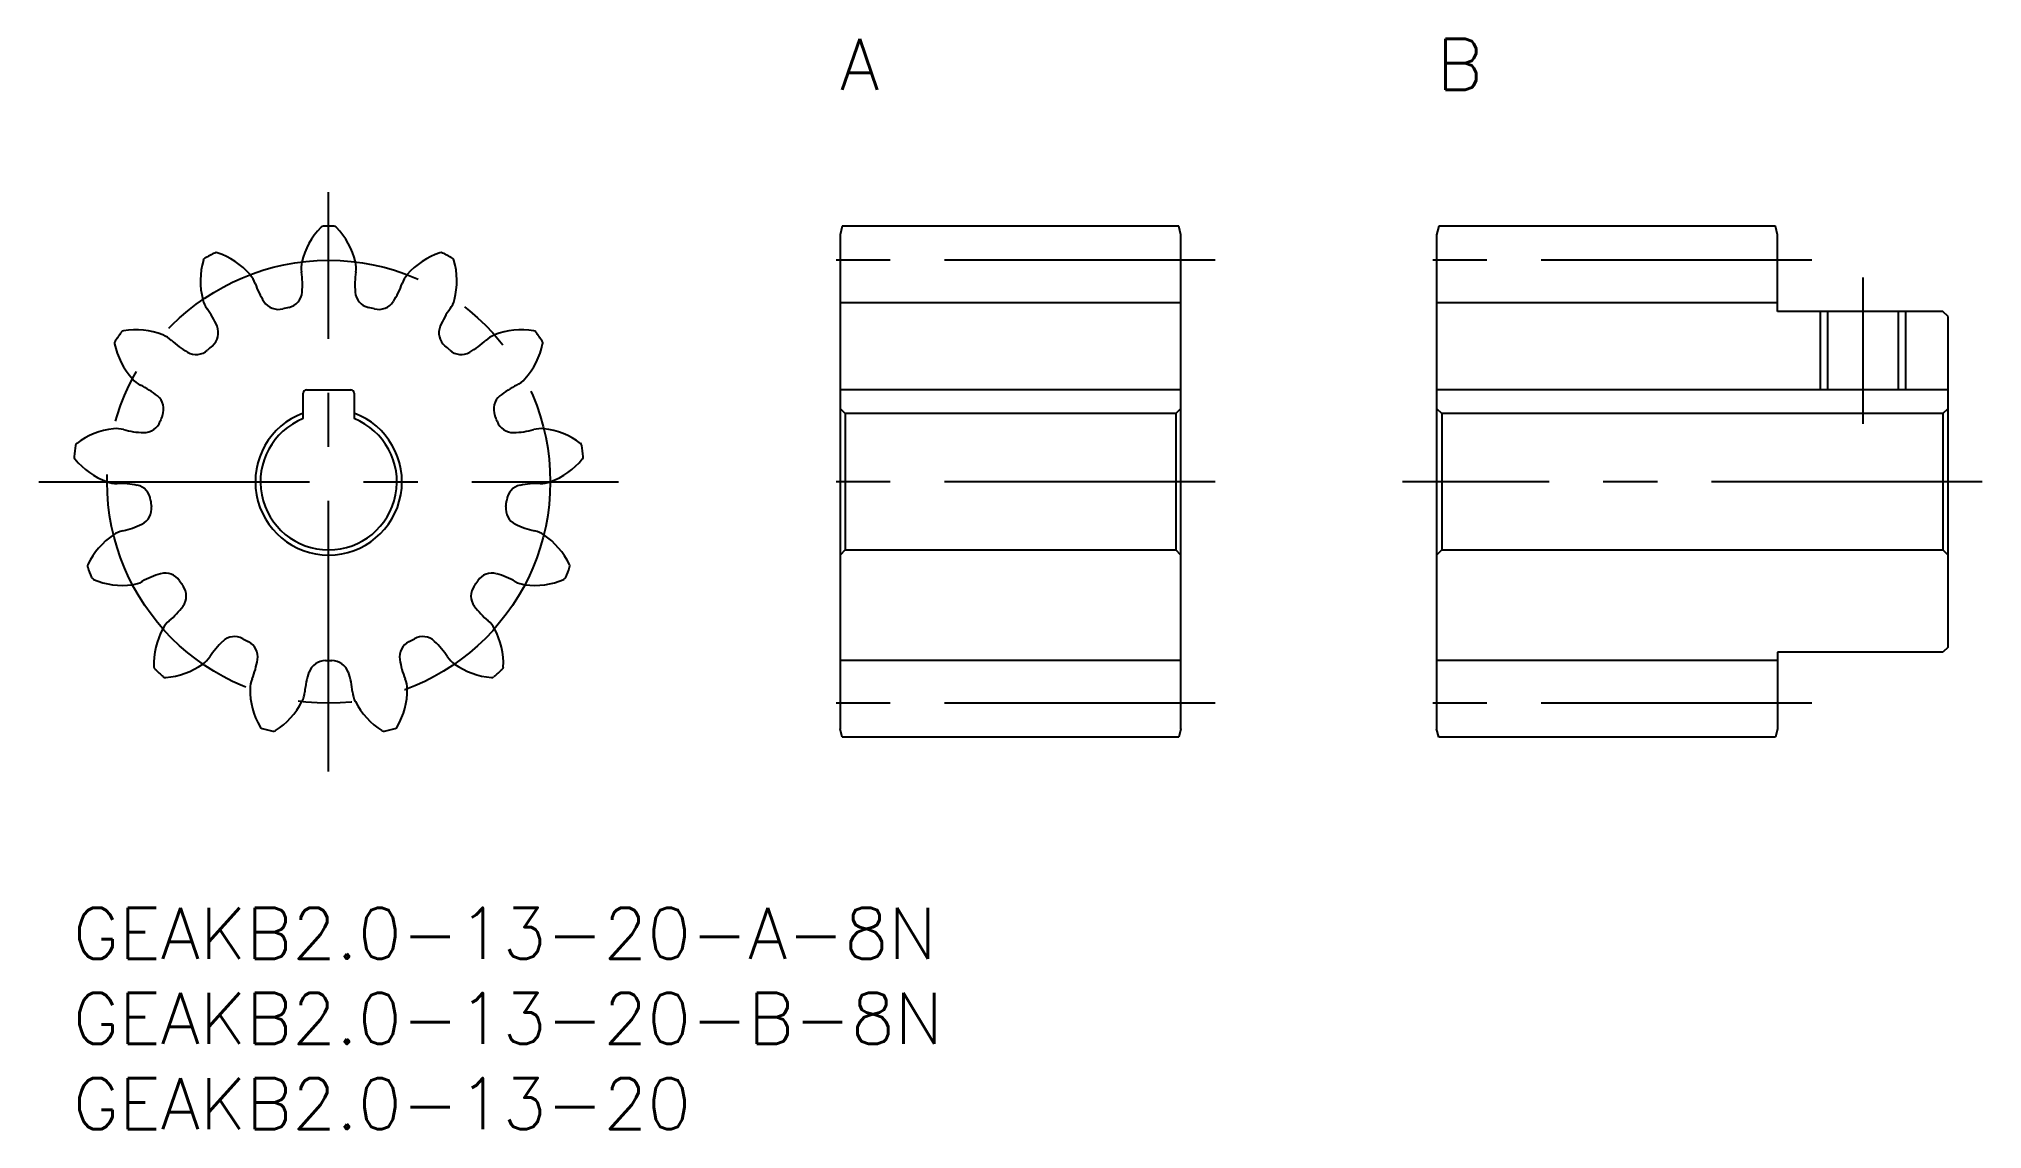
# Model space of a CAD drawing. Extents: x -2 to 112, y -13 to 51.
import ezdxf

# ---------------------------------------------------------------- set-up
doc = ezdxf.new("R2010")
doc.units = 0
doc.header["$LTSCALE"] = 0.5
doc.linetypes.add('CENTER', pattern=[50.8, 31.75, -6.35, 6.35, -6.35])
for name, color, linetype in [('MSM_CENTER', 1, 'CENTER'), ('MSM_CONTINUOUS', 7, 'CONTINUOUS'), ('MSM_NARROW', 5, 'CONTINUOUS'), ('MSM_PART_NUMBER', 7, 'CONTINUOUS')]:
    doc.layers.add(name, color=color, linetype=linetype)
doc.styles.get("Standard").update_dxf_attribs({"font": 'txt.shx', "height": 1, "bigfont": 'bigfont.shx'})

# ---------------------------------------------------------------- blocks, each defined once
blk = doc.blocks.new('*U3')
at = {"layer": 'MSM_PART_NUMBER'}
blk.add_text('GEAKB2.0-13-20-B-8N', height=3, dxfattribs=at).set_placement((0, -8))
blk = doc.blocks.new('*U4')
at = {"layer": 'MSM_PART_NUMBER'}
blk.add_text('GEAKB2.0-13-20-A-8N', height=3, dxfattribs=at).set_placement((0, -3))
blk = doc.blocks.new('*U5')
at = {"layer": 'MSM_PART_NUMBER'}
blk.add_text('GEAKB2.0-13-20', height=3, dxfattribs=at).set_placement((0, -13))
blk = doc.blocks.new('*U6')
at = {"layer": 'MSM_PART_NUMBER'}
blk.add_text('A', height=3, dxfattribs=at).set_placement((45, 48))
blk = doc.blocks.new('*U7')
at = {"layer": 'MSM_PART_NUMBER'}
blk.add_text('B', height=3, dxfattribs=at).set_placement((80, 48))

msp = doc.modelspace()

# ---------------------------------------------------------------- linework, layer by layer
at = {"layer": 'MSM_CENTER'}
for p, q in [((15, 8), (15, 42)), ((67, 38), (43, 38)), ((102, 38), (78, 38)), ((105, 37), (105, 28.4)), ((-2, 25), (32, 25)), ((67, 25), (43, 25)), ((112, 25), (78, 25)), ((67, 12), (43, 12)), ((102, 12), (78, 12))]:
    msp.add_line(p, q, dxfattribs=at)
msp.add_circle((15, 25), 13, dxfattribs=at)
at = {"layer": 'MSM_CONTINUOUS'}
for p, q in [((45.13, 40), (45, 39.5)), ((64.87, 40), (45.13, 40)), ((65, 39.5), (64.87, 40)), ((80.13, 40), (80, 39.5)), ((99.87, 40), (80.13, 40)), ((100, 39.5), (99.87, 40)), ((45, 39.5), (45, 10.5)), ((65, 10.5), (65, 39.5)), ((80, 39.5), (80, 10.5)), ((100, 35), (100, 39.5)), ((65, 35.5), (45, 35.5)), ((100, 35.5), (80, 35.5)), ((109.7, 35), (100, 35)), ((102.93, 35), (102.93, 30.4)), ((107.07, 35), (107.07, 30.4)), ((110, 34.7), (109.7, 35)), ((110, 15.3), (110, 34.7)), ((13.5, 28.71), (13.5, 30.2)), ((13.7, 30.4), (16.3, 30.4)), ((16.5, 30.2), (16.5, 28.71)), ((65, 30.4), (45, 30.4)), ((110, 30.4), (80, 30.4)), ((45, 29.3), (45.3, 29)), ((45.3, 29), (45.3, 21)), ((64.7, 29), (45.3, 29)), ((64.7, 29), (65, 29.3)), ((64.7, 29), (64.7, 21)), ((80, 29.3), (80.3, 29)), ((80.3, 29), (80.3, 21)), ((109.7, 29), (80.3, 29)), ((109.7, 29), (110, 29.3)), ((109.7, 29), (109.7, 21)), ((45.3, 21), (45, 20.7)), ((45.3, 21), (64.7, 21)), ((65, 20.7), (64.7, 21)), ((80.3, 21), (80, 20.7)), ((80.3, 21), (109.7, 21)), ((110, 20.7), (109.7, 21)), ((109.7, 15), (100, 15)), ((100, 15), (100, 10.5)), ((110, 15.3), (109.7, 15)), ((65, 14.5), (45, 14.5)), ((100, 14.5), (80, 14.5)), ((45.13, 10), (45, 10.5)), ((65, 10.5), (64.87, 10)), ((80.13, 10), (80, 10.5)), ((100, 10.5), (99.87, 10)), ((64.87, 10), (45.13, 10)), ((99.87, 10), (80.13, 10))]:
    msp.add_line(p, q, dxfattribs=at)
for centre, radius, start, end in [((17.65, 36.92), 4.33, 135.9893, 166.9231), ((14.68, 39.8), 0.2, 91.2341, 135.9894), ((15, 25), 15, 88.7659, 91.2341), ((15.32, 39.8), 0.2, 44.0107, 88.7659), ((12.35, 36.92), 4.33, 13.0769, 44.0107), ((11.81, 36.79), 4.33, 163.6817, 194.6154), ((7.84, 37.95), 0.2, 118.9264, 163.6817), ((15, 25), 15, 116.4582, 118.9264), ((8.41, 38.25), 0.2, 71.703, 116.4582), ((7.11, 34.33), 4.33, 40.7692, 71.703), ((15, 37.54), 1.61, 166.9231, 188.2317), ((15, 37.54), 1.61, 351.7683, 13.0769), ((22.89, 34.33), 4.33, 108.297, 139.2308), ((21.59, 38.25), 0.2, 63.5418, 108.2971), ((15, 25), 15, 61.0736, 63.5418), ((22.16, 37.95), 0.2, 16.3183, 61.0736), ((18.19, 36.79), 4.33, 345.3846, 16.3183), ((9.17, 36.1), 1.61, 19.4606, 40.7692), ((15.59, 38.37), 5.2, 199.4606, 212.5197), ((8.26, 36.57), 5.2, 355.1726, 8.2317), ((21.74, 36.57), 5.2, 171.7683, 184.8274), ((14.41, 38.37), 5.2, 327.4803, 340.5394), ((20.83, 36.1), 1.61, 139.2308, 160.5394), ((9.17, 36.1), 1.61, 194.6154, 215.924), ((12.05, 36.12), 1, 212.5197, 284.8635), ((12.45, 36.21), 1, 282.8288, 355.1726), ((17.55, 36.21), 1, 184.8274, 257.1712), ((17.95, 36.12), 1, 255.1365, 327.4803), ((20.83, 36.1), 1.61, 324.076, 345.3846), ((3.66, 32.11), 5.2, 22.8649, 35.924), ((15, 25), 10.5, 102.8288, 104.8635), ((15, 25), 10.5, 75.1365, 77.1712), ((26.34, 32.11), 5.2, 144.076, 157.1351), ((2.64, 33.14), 0.2, 146.6187, 191.374), ((6.69, 33.96), 4.33, 191.374, 222.3077), ((15, 25), 15, 144.1505, 146.6187), ((3, 33.67), 0.2, 99.3953, 144.1505), ((3.68, 29.59), 4.33, 68.4615, 99.3953), ((4.68, 32.12), 1.61, 47.1529, 68.4615), ((9.31, 37.12), 5.2, 227.1529, 240.2121), ((7.53, 33.74), 1, 310.5211, 22.8649), ((22.47, 33.74), 1, 157.1351, 229.4789), ((20.69, 37.12), 5.2, 299.7879, 312.8471), ((25.32, 32.12), 1.61, 111.5385, 132.8471), ((26.32, 29.59), 4.33, 80.6047, 111.5385), ((23.31, 33.96), 4.33, 317.6923, 348.626), ((27, 33.67), 0.2, 35.8495, 80.6047), ((15, 25), 15, 33.3813, 35.8495), ((27.36, 33.14), 0.2, 348.626, 33.3813), ((7.22, 33.47), 1, 240.2121, 312.5558), ((15, 25), 10.5, 130.5211, 132.5558), ((15, 25), 10.5, 47.4442, 49.4789), ((22.78, 33.47), 1, 227.4442, 299.7879), ((4.68, 32.12), 1.61, 222.3077, 243.6163), ((25.32, 32.12), 1.61, 296.3837, 317.6923), ((1.65, 26.02), 5.2, 50.5572, 63.6163), ((4.32, 29.27), 1, 338.2134, 50.5572), ((13.7, 30.2), 0.2, 90, 180), ((16.3, 30.2), 0.2, 0, 90), ((25.68, 29.27), 1, 129.4428, 201.7866), ((28.35, 26.02), 5.2, 116.3837, 129.4428), ((4.18, 28.89), 1, 267.9044, 340.2481), ((15, 25), 10.5, 158.2134, 160.2481), ((15, 25), 4.3, 110.4162, 69.5838), ((15, 25), 4, 112.0243, 67.9757), ((15, 25), 10.5, 19.7519, 21.7866), ((25.82, 28.89), 1, 199.7519, 272.0956), ((2.84, 23.8), 4.33, 96.1538, 127.0876), ((2.55, 26.51), 1.61, 74.8452, 96.1539), ((4.33, 33.08), 5.2, 254.8452, 267.9044), ((25.67, 33.08), 5.2, 272.0956, 285.1548), ((27.45, 26.51), 1.61, 83.8461, 105.1548), ((27.16, 23.8), 4.33, 52.9124, 83.8462), ((15, 25), 15, 171.8428, 174.311), ((0.27, 26.47), 0.2, 174.311, 219.0663), ((3.48, 29.07), 4.33, 219.0663, 250), ((0.35, 27.1), 0.2, 127.0876, 171.8428), ((26.52, 29.07), 4.33, 290, 320.9337), ((29.65, 27.1), 0.2, 8.1572, 52.9124), ((15, 25), 15, 5.689, 8.1572), ((29.73, 26.47), 0.2, 320.9338, 5.689), ((2.55, 26.51), 1.61, 250, 271.3086), ((2.71, 19.7), 5.2, 78.2495, 91.3086), ((3.56, 23.82), 1, 5.9057, 78.2495), ((26.44, 23.82), 1, 101.7505, 174.0943), ((27.29, 19.7), 5.2, 88.6914, 101.7505), ((27.45, 26.51), 1.61, 268.6914, 290), ((3.61, 23.41), 1, 295.5967, 7.9404), ((15, 25), 10.5, 185.9057, 187.9404), ((26.39, 23.41), 1, 172.0596, 244.4033), ((15, 25), 10.5, 352.0596, 354.0943), ((4.79, 18.29), 4.33, 123.8462, 154.7799), ((3.27, 20.55), 1.61, 102.5375, 123.8462), ((1.8, 27.2), 5.2, 282.5375, 295.5967), ((28.2, 27.2), 5.2, 244.4033, 257.4625), ((26.73, 20.55), 1.61, 56.1538, 77.4625), ((25.21, 18.29), 4.33, 25.2201, 56.1538), ((1.05, 20.05), 0.2, 154.7799, 199.5351), ((15, 25), 15, 199.5351, 202.0033), ((1.28, 19.46), 0.2, 202.0033, 246.7586), ((6.57, 14.6), 5.2, 105.9418, 119.0009), ((5.42, 18.64), 1, 33.598, 105.9418), ((24.58, 18.64), 1, 74.0582, 146.402), ((23.43, 14.6), 5.2, 60.9991, 74.0582), ((28.72, 19.46), 0.2, 293.2414, 337.9967), ((15, 25), 15, 337.9967, 340.4649), ((28.95, 20.05), 0.2, 340.4649, 25.2201), ((2.91, 23.25), 4.33, 246.7586, 277.6923), ((3.27, 20.55), 1.61, 277.6923, 299.0009), ((15, 25), 10.5, 213.598, 215.6327), ((5.65, 18.3), 1, 323.289, 35.6327), ((24.35, 18.3), 1, 144.3673, 216.711), ((15, 25), 10.5, 324.3673, 326.402), ((26.73, 20.55), 1.61, 240.9991, 262.3077), ((27.09, 23.25), 4.33, 262.3077, 293.2414), ((2.29, 20.81), 5.2, 310.2298, 323.289), ((27.71, 20.81), 5.2, 216.711, 229.7702), ((9.08, 14.31), 4.33, 151.5385, 182.4722), ((6.68, 15.61), 1.61, 130.2298, 151.5385), ((23.32, 15.61), 1.61, 28.4615, 49.7702), ((20.92, 14.31), 4.33, 357.5278, 28.4615), ((12.37, 11.87), 5.2, 133.6341, 146.6933), ((9.48, 14.91), 1, 61.2903, 133.6341), ((15, 25), 10.5, 241.2903, 243.325), ((9.84, 14.72), 1, 350.9813, 63.325), ((20.16, 14.72), 1, 116.675, 189.0187), ((15, 25), 10.5, 296.675, 298.7097), ((20.52, 14.91), 1, 46.3659, 118.7097), ((17.63, 11.87), 5.2, 33.3067, 46.3659), ((4.95, 14.14), 0.2, 182.4722, 227.2274), ((15, 25), 15, 227.2274, 229.6956), ((5.11, 17.83), 4.33, 274.4509, 305.3846), ((6.68, 15.61), 1.61, 305.3846, 326.6932), ((5.69, 15.38), 5.2, 337.9221, 350.9813), ((18.77, 12.16), 5.2, 161.3264, 174.3856), ((14.8, 13.5), 1, 88.9826, 161.3264), ((15, 25), 10.5, 268.9826, 271.0174), ((15.2, 13.5), 1, 18.6736, 91.0174), ((11.23, 12.16), 5.2, 5.6144, 18.6736), ((24.31, 15.38), 5.2, 189.0187, 202.0779), ((23.32, 15.61), 1.61, 213.3068, 234.6154), ((24.89, 17.83), 4.33, 234.6154, 265.5491), ((15, 25), 15, 310.3044, 312.7726), ((25.05, 14.14), 0.2, 312.7726, 357.5278), ((5.43, 13.71), 0.2, 229.6956, 274.4509), ((12, 12.82), 1.61, 157.9221, 179.2308), ((14.72, 12.79), 4.33, 179.2308, 210.1645), ((12, 12.82), 1.61, 333.0769, 354.3856), ((18, 12.82), 1.61, 185.6144, 206.9231), ((15.28, 12.79), 4.33, 329.8355, 0.7692), ((18, 12.82), 1.61, 0.7692, 22.0779), ((24.57, 13.71), 0.2, 265.5491, 310.3044), ((9.57, 14.06), 4.33, 302.1432, 333.0769), ((20.43, 14.06), 4.33, 206.9231, 237.8568), ((11.15, 10.71), 0.2, 210.1645, 254.9197), ((15, 25), 15, 254.9197, 257.388), ((11.77, 10.56), 0.2, 257.388, 302.1432), ((18.23, 10.56), 0.2, 237.8568, 282.612), ((15, 25), 15, 282.612, 285.0803), ((18.85, 10.71), 0.2, 285.0803, 329.8355)]:
    msp.add_arc(centre, radius, start, end, dxfattribs=at)
at = {"layer": 'MSM_NARROW'}
for p, q in [((102.5, 35), (102.5, 30.4)), ((107.5, 35), (107.5, 30.4))]:
    msp.add_line(p, q, dxfattribs=at)

# ---------------------------------------------------------------- block references
at = {"layer": 'MSM_CONTINUOUS'}
for name in ['*U6', '*U7', '*U4', '*U3', '*U5']:
    msp.add_blockref(name, (0, 0), dxfattribs=at)

doc.saveas('drawing.dxf')
